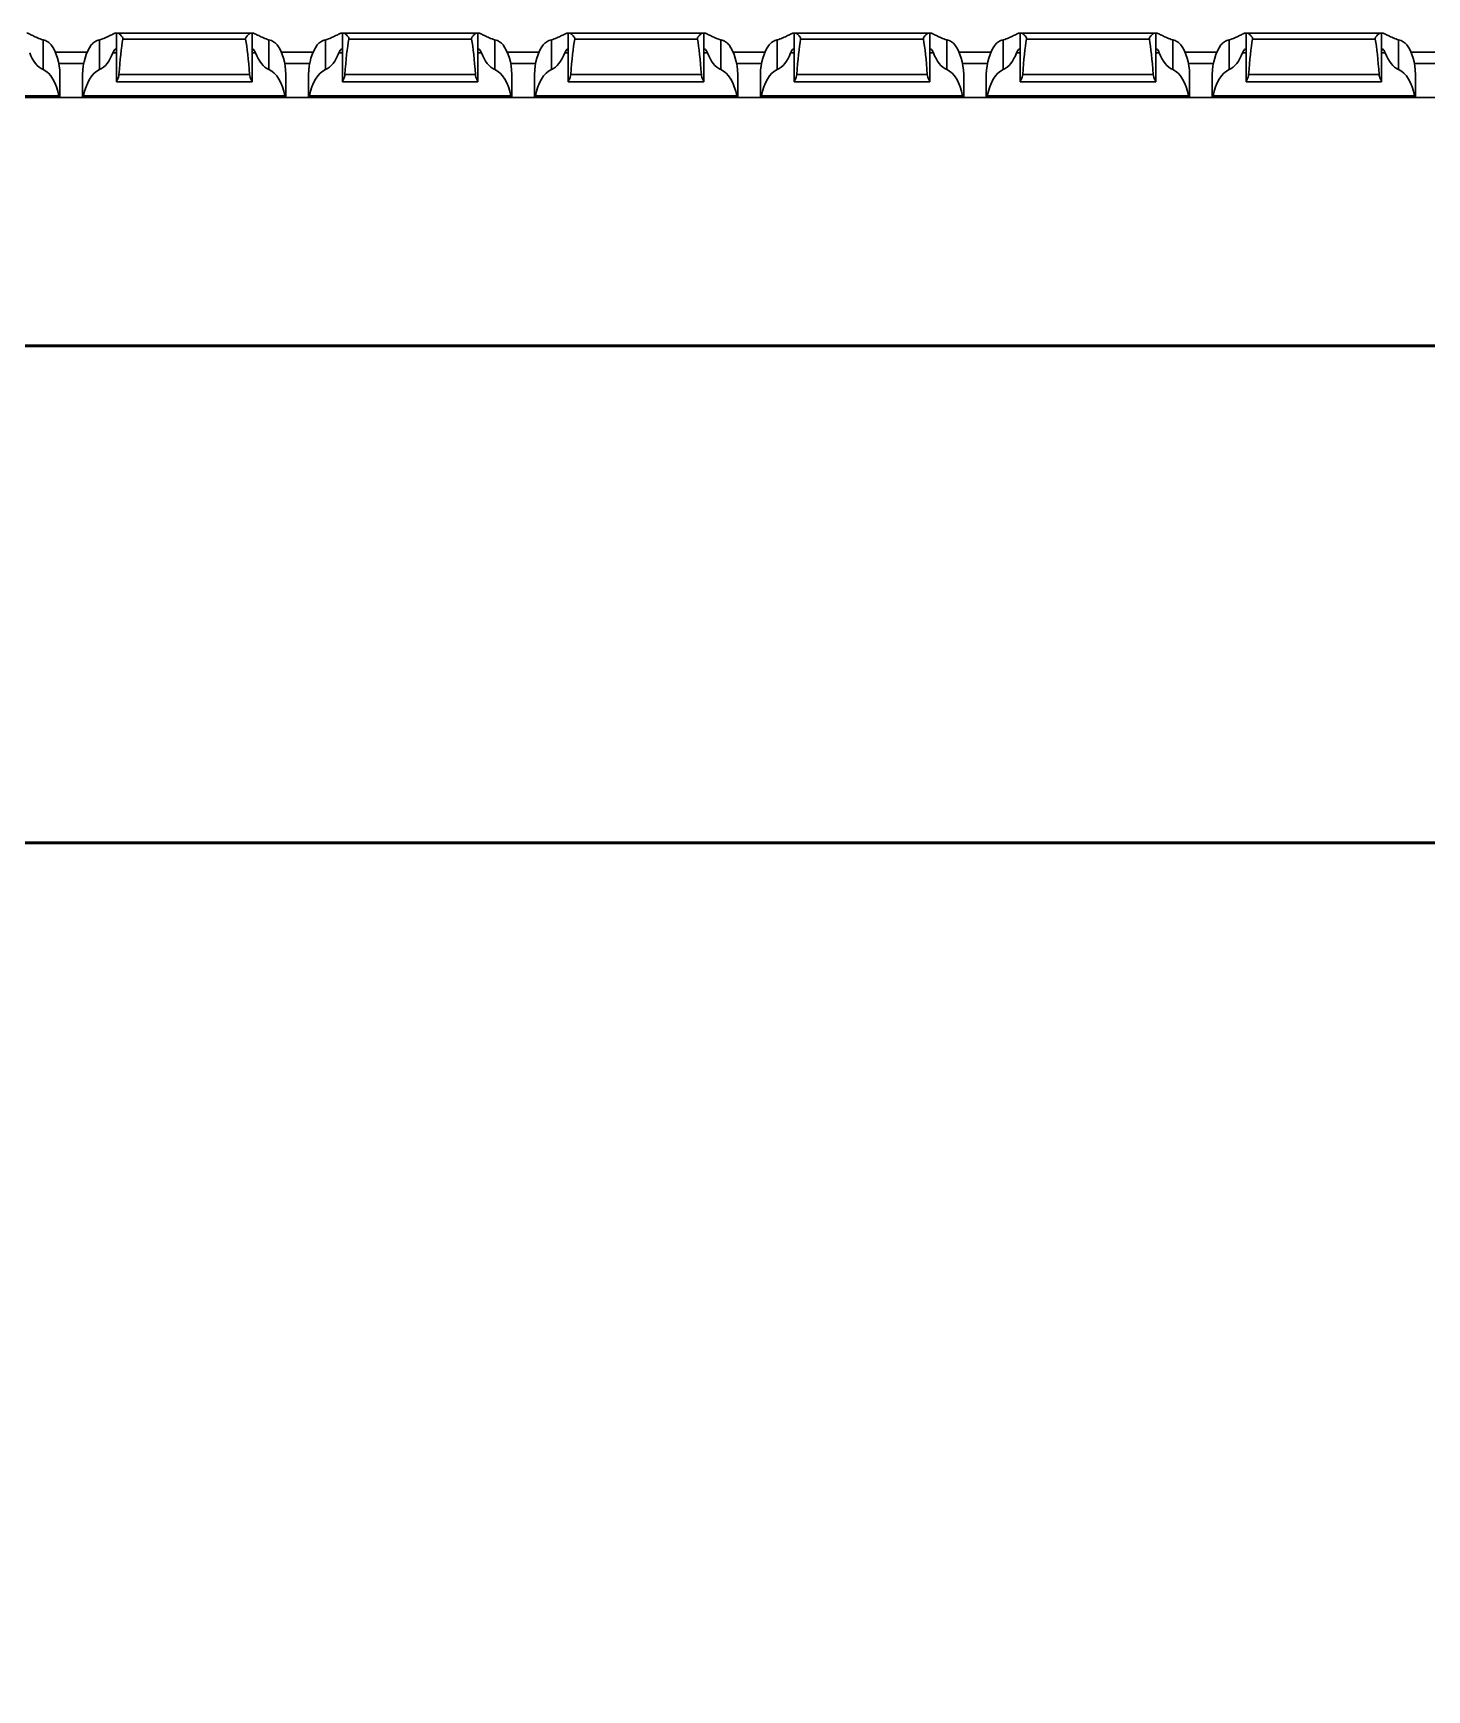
# Model space of a CAD drawing. Header units: millimetres. Extents: x -2573 to 2942, y -1220 to 2800.
# Drawn here: x 1662.2 to 1785.5, y 1449 to 1595.7 of the extents above; entities that cross this region are included whole.
import ezdxf

# ---------------------------------------------------------------- set-up
doc = ezdxf.new("R2010")
doc.units = ezdxf.units.MM

msp = doc.modelspace()

# ---------------------------------------------------------------- linework, layer by layer
at = {"linetype": 'Continuous', "lineweight": 30}
for p, q in [((1663.036, 1595.108), (1663.036, 1592.469)), ((1668.036, 1595.108), (1668.036, 1592.469)), ((1669.536, 1595.7), (1669.479, 1595.7)), ((1669.536, 1595.7), (1669.536, 1591.404)), ((1669.621, 1595.7), (1669.536, 1595.7)), ((1681.452, 1595.7), (1669.621, 1595.7)), ((1680.972, 1595.156), (1670.1, 1595.156)), ((1681.536, 1595.7), (1681.452, 1595.7)), ((1681.536, 1595.7), (1681.536, 1591.404)), ((1681.594, 1595.7), (1681.536, 1595.7)), ((1683.036, 1595.108), (1683.036, 1592.469)), ((1688.036, 1595.108), (1688.036, 1592.469)), ((1689.536, 1595.7), (1689.479, 1595.7)), ((1689.536, 1595.7), (1689.536, 1591.404)), ((1689.621, 1595.7), (1689.536, 1595.7)), ((1701.452, 1595.7), (1689.621, 1595.7)), ((1700.972, 1595.156), (1690.1, 1595.156)), ((1701.536, 1595.7), (1701.452, 1595.7)), ((1701.536, 1595.7), (1701.536, 1591.404)), ((1701.594, 1595.7), (1701.536, 1595.7)), ((1703.036, 1595.108), (1703.036, 1592.469)), ((1708.036, 1595.108), (1708.036, 1592.469)), ((1709.536, 1595.7), (1709.479, 1595.7)), ((1709.536, 1595.7), (1709.536, 1591.404)), ((1709.621, 1595.7), (1709.536, 1595.7)), ((1721.452, 1595.7), (1709.621, 1595.7)), ((1720.972, 1595.156), (1710.1, 1595.156)), ((1721.536, 1595.7), (1721.452, 1595.7)), ((1721.536, 1595.7), (1721.536, 1591.404)), ((1721.594, 1595.7), (1721.536, 1595.7)), ((1723.036, 1595.108), (1723.036, 1592.469)), ((1728.036, 1595.108), (1728.036, 1592.469)), ((1729.536, 1595.7), (1729.479, 1595.7)), ((1729.536, 1595.7), (1729.536, 1591.404)), ((1729.621, 1595.7), (1729.536, 1595.7)), ((1741.452, 1595.7), (1729.621, 1595.7)), ((1740.972, 1595.156), (1730.1, 1595.156)), ((1741.536, 1595.7), (1741.452, 1595.7)), ((1741.536, 1595.7), (1741.536, 1591.404)), ((1741.594, 1595.7), (1741.536, 1595.7)), ((1743.036, 1595.108), (1743.036, 1592.469)), ((1748.036, 1595.108), (1748.036, 1592.469)), ((1749.536, 1595.7), (1749.479, 1595.7)), ((1749.536, 1595.7), (1749.536, 1591.404)), ((1749.621, 1595.7), (1749.536, 1595.7)), ((1761.452, 1595.7), (1749.621, 1595.7)), ((1760.972, 1595.156), (1750.1, 1595.156)), ((1761.536, 1595.7), (1761.452, 1595.7)), ((1761.536, 1595.7), (1761.536, 1591.404)), ((1761.594, 1595.7), (1761.536, 1595.7)), ((1763.036, 1595.108), (1763.036, 1592.469)), ((1768.036, 1595.108), (1768.036, 1592.469)), ((1769.536, 1595.7), (1769.479, 1595.7)), ((1769.536, 1595.7), (1769.536, 1591.404)), ((1769.621, 1595.7), (1769.536, 1595.7)), ((1781.452, 1595.7), (1769.621, 1595.7)), ((1780.972, 1595.156), (1770.1, 1595.156)), ((1781.536, 1595.7), (1781.452, 1595.7)), ((1781.536, 1595.7), (1781.536, 1591.404)), ((1781.594, 1595.7), (1781.536, 1595.7)), ((1783.036, 1595.108), (1783.036, 1592.469)), ((1664.134, 1594), (1666.939, 1594)), ((1669.536, 1593.95), (1669.219, 1593.95)), ((1681.854, 1593.95), (1681.536, 1593.95)), ((1684.134, 1594), (1686.939, 1594)), ((1689.536, 1593.95), (1689.219, 1593.95)), ((1701.854, 1593.95), (1701.536, 1593.95)), ((1704.134, 1594), (1706.939, 1594)), ((1709.536, 1593.95), (1709.219, 1593.95)), ((1721.854, 1593.95), (1721.536, 1593.95)), ((1724.134, 1594), (1726.939, 1594)), ((1729.536, 1593.95), (1729.219, 1593.95)), ((1741.854, 1593.95), (1741.536, 1593.95)), ((1744.134, 1594), (1746.939, 1594)), ((1749.536, 1593.95), (1749.219, 1593.95)), ((1761.854, 1593.95), (1761.536, 1593.95)), ((1764.134, 1594), (1766.939, 1594)), ((1769.536, 1593.95), (1769.219, 1593.95)), ((1781.854, 1593.95), (1781.536, 1593.95)), ((1784.134, 1594), (1786.939, 1594)), ((1666.637, 1593), (1664.436, 1593)), ((1664.536, 1590), (1664.536, 1591.962)), ((1666.536, 1591.966), (1666.536, 1590)), ((1681.315, 1592.039), (1669.757, 1592.039)), ((1686.637, 1593), (1684.436, 1593)), ((1684.536, 1590), (1684.536, 1591.962)), ((1686.536, 1591.966), (1686.536, 1590)), ((1701.315, 1592.039), (1689.757, 1592.039)), ((1706.637, 1593), (1704.436, 1593)), ((1704.536, 1590), (1704.536, 1591.962)), ((1706.536, 1591.966), (1706.536, 1590)), ((1721.315, 1592.039), (1709.757, 1592.039)), ((1726.637, 1593), (1724.436, 1593)), ((1724.536, 1590), (1724.536, 1591.962)), ((1726.536, 1591.966), (1726.536, 1590)), ((1741.315, 1592.039), (1729.757, 1592.039)), ((1746.637, 1593), (1744.436, 1593)), ((1744.536, 1590), (1744.536, 1591.962)), ((1746.536, 1591.966), (1746.536, 1590)), ((1761.315, 1592.039), (1749.757, 1592.039)), ((1766.637, 1593), (1764.436, 1593)), ((1764.536, 1590), (1764.536, 1591.962)), ((1766.536, 1591.966), (1766.536, 1590)), ((1781.315, 1592.039), (1769.757, 1592.039)), ((1786.637, 1593), (1784.436, 1593)), ((1784.536, 1590), (1784.536, 1591.962)), ((1669.536, 1591.4), (1669.536, 1591.404)), ((1669.536, 1591.4), (1681.536, 1591.4)), ((1681.536, 1591.404), (1681.536, 1591.4)), ((1689.536, 1591.4), (1689.536, 1591.404)), ((1689.536, 1591.4), (1701.536, 1591.4)), ((1701.536, 1591.404), (1701.536, 1591.4)), ((1709.536, 1591.4), (1709.536, 1591.404)), ((1709.536, 1591.4), (1721.536, 1591.4)), ((1721.536, 1591.404), (1721.536, 1591.4)), ((1729.536, 1591.4), (1729.536, 1591.404)), ((1729.536, 1591.4), (1741.536, 1591.4)), ((1741.536, 1591.404), (1741.536, 1591.4)), ((1749.536, 1591.4), (1749.536, 1591.404)), ((1749.536, 1591.4), (1761.536, 1591.4)), ((1761.536, 1591.404), (1761.536, 1591.4)), ((1769.536, 1591.4), (1769.536, 1591.404)), ((1769.536, 1591.4), (1781.536, 1591.4)), ((1781.536, 1591.404), (1781.536, 1591.4)), ((1664.508, 1590), (1646.565, 1590)), ((1664.445, 1590.15), (1646.628, 1590.15)), ((1664.536, 1590), (1664.508, 1590)), ((1666.536, 1590), (1664.536, 1590)), ((1666.536, 1590), (1666.565, 1590)), ((1684.508, 1590), (1666.565, 1590)), ((1684.445, 1590.15), (1666.628, 1590.15)), ((1684.536, 1590), (1684.508, 1590)), ((1686.536, 1590), (1684.536, 1590)), ((1686.536, 1590), (1686.565, 1590)), ((1704.508, 1590), (1686.565, 1590)), ((1704.445, 1590.15), (1686.628, 1590.15)), ((1704.536, 1590), (1704.508, 1590)), ((1706.536, 1590), (1704.536, 1590)), ((1706.536, 1590), (1706.565, 1590)), ((1724.508, 1590), (1706.565, 1590)), ((1724.445, 1590.15), (1706.628, 1590.15)), ((1724.536, 1590), (1724.508, 1590)), ((1726.536, 1590), (1724.536, 1590)), ((1726.536, 1590), (1726.565, 1590)), ((1744.508, 1590), (1726.565, 1590)), ((1744.445, 1590.15), (1726.628, 1590.15)), ((1744.536, 1590), (1744.508, 1590)), ((1746.536, 1590), (1744.536, 1590)), ((1746.536, 1590), (1746.565, 1590)), ((1764.508, 1590), (1746.565, 1590)), ((1764.445, 1590.15), (1746.628, 1590.15)), ((1764.536, 1590), (1764.508, 1590)), ((1766.536, 1590), (1764.536, 1590)), ((1766.536, 1590), (1766.565, 1590)), ((1784.508, 1590), (1766.565, 1590)), ((1784.445, 1590.15), (1766.628, 1590.15)), ((1784.536, 1590), (1784.508, 1590)), ((1786.536, 1590), (1784.536, 1590))]:
    msp.add_line(p, q, dxfattribs=at)
at = {"lineweight": 50}
for points in [[(1342.536, 1524), (1342.536, 1568), (1825.536, 1568), (1825.536, 1524)], [(1804.036, 1348), (1364.036, 1348), (1364.036, 1568), (1804.036, 1568)]]:
    msp.add_lwpolyline(points, close=True, dxfattribs=at)
at = {"linetype": 'Continuous', "lineweight": 30}
for centre, major_axis, ratio, start_param, end_param in [((1662.536, 1591.915), (0, 3.464), 0.5773503, 4.751267, 5.6222583), ((1668.536, 1591.915), (0, 3.464), 0.5773503, 0.660927, 1.5319183), ((1670.536, 1584.869), (0, 11.43), 0.0874887, 0.4510268, 0.8927662), ((1680.536, 1584.869), (0, 11.43), 0.0874887, 5.3904191, 5.8321585), ((1682.536, 1591.915), (0, 3.464), 0.5773503, 4.751267, 5.6222583), ((1688.536, 1591.915), (0, 3.464), 0.5773503, 0.660927, 1.5319183), ((1690.536, 1584.869), (0, 11.43), 0.0874887, 0.4510268, 0.8927662), ((1700.536, 1584.869), (0, 11.43), 0.0874887, 5.3904191, 5.8321585), ((1702.536, 1591.915), (0, 3.464), 0.5773503, 4.751267, 5.6222583), ((1708.536, 1591.915), (0, 3.464), 0.5773503, 0.660927, 1.5319183), ((1710.536, 1584.869), (0, 11.43), 0.0874887, 0.4510268, 0.8927662), ((1720.536, 1584.869), (0, 11.43), 0.0874887, 5.3904191, 5.8321585), ((1722.536, 1591.915), (0, 3.464), 0.5773503, 4.751267, 5.6222583), ((1728.536, 1591.915), (0, 3.464), 0.5773503, 0.660927, 1.5319183), ((1730.536, 1584.869), (0, 11.43), 0.0874887, 0.4510268, 0.8927662), ((1740.536, 1584.869), (0, 11.43), 0.0874887, 5.3904191, 5.8321585), ((1742.536, 1591.915), (0, 3.464), 0.5773503, 4.751267, 5.6222583), ((1748.536, 1591.915), (0, 3.464), 0.5773503, 0.660927, 1.5319183), ((1750.536, 1584.869), (0, 11.43), 0.0874887, 0.4510268, 0.8927662), ((1760.536, 1584.869), (0, 11.43), 0.0874887, 5.3904191, 5.8321585), ((1762.536, 1591.915), (0, 3.464), 0.5773503, 4.751267, 5.6222583), ((1768.536, 1591.915), (0, 3.464), 0.5773503, 0.660927, 1.5319183), ((1770.536, 1584.869), (0, 11.43), 0.0874887, 0.4510268, 0.8927662), ((1780.536, 1584.869), (0, 11.43), 0.0874887, 5.3904191, 5.8321585), ((1782.536, 1591.915), (0, 3.464), 0.5773503, 4.751267, 5.6222583), ((1663.536, 1595.824), (0, 3.464), 0.5773503, 2.1422441, 2.8889124), ((1667.536, 1595.824), (0, 3.464), 0.5773503, 3.3942729, 4.1409412), ((1683.536, 1595.824), (0, 3.464), 0.5773503, 2.1422441, 2.8889124), ((1687.536, 1595.824), (0, 3.464), 0.5773503, 3.3942729, 4.1409412), ((1703.536, 1595.824), (0, 3.464), 0.5773503, 2.1422441, 2.8889124), ((1707.536, 1595.824), (0, 3.464), 0.5773503, 3.3942729, 4.1409412), ((1723.536, 1595.824), (0, 3.464), 0.5773503, 2.1422441, 2.8889124), ((1727.536, 1595.824), (0, 3.464), 0.5773503, 3.3942729, 4.1409412), ((1743.536, 1595.824), (0, 3.464), 0.5773503, 2.1422441, 2.8889124), ((1747.536, 1595.824), (0, 3.464), 0.5773503, 3.3942729, 4.1409412), ((1763.536, 1595.824), (0, 3.464), 0.5773503, 2.1422441, 2.8889124), ((1767.536, 1595.824), (0, 3.464), 0.5773503, 3.3942729, 4.1409412), ((1783.536, 1595.824), (0, 3.464), 0.5773503, 2.1422441, 2.8889124), ((1662.536, 1589.115), (0, 3.464), 0.5773503, 5.0156938, 6.0305051), ((1668.536, 1589.115), (0, 3.464), 0.5773503, 0.2526803, 1.2674915), ((1682.536, 1589.115), (0, 3.464), 0.5773503, 5.0156938, 6.0305051), ((1688.536, 1589.115), (0, 3.464), 0.5773503, 0.2526803, 1.2674915), ((1702.536, 1589.115), (0, 3.464), 0.5773503, 5.0156938, 6.0305051), ((1708.536, 1589.115), (0, 3.464), 0.5773503, 0.2526803, 1.2674915), ((1722.536, 1589.115), (0, 3.464), 0.5773503, 5.0156938, 6.0305051), ((1728.536, 1589.115), (0, 3.464), 0.5773503, 0.2526803, 1.2674915), ((1742.536, 1589.115), (0, 3.464), 0.5773503, 5.0156938, 6.0305051), ((1748.536, 1589.115), (0, 3.464), 0.5773503, 0.2526803, 1.2674915), ((1762.536, 1589.115), (0, 3.464), 0.5773503, 5.0156938, 6.0305051), ((1768.536, 1589.115), (0, 3.464), 0.5773503, 0.2526803, 1.2674915), ((1782.536, 1589.115), (0, 3.464), 0.5773503, 5.0156938, 6.0305051)]:
    msp.add_ellipse(centre, major_axis=major_axis, ratio=ratio, start_param=start_param, end_param=end_param, dxfattribs=at)
for points, knots in [([(1663.036, 1595.108), (1662.86, 1595.153), (1662.694, 1595.215), (1662.391, 1595.345), (1662.25, 1595.415), (1662.001, 1595.539), (1661.89, 1595.595), (1661.754, 1595.656), (1661.714, 1595.672), (1661.645, 1595.694), (1661.616, 1595.7), (1661.594, 1595.7)], [0, 0, 0, 0, 0.25, 0.25, 0.5, 0.5, 0.75, 0.75, 0.875, 0.875, 1, 1, 1, 1]), ([(1663.764, 1594.65), (1663.679, 1594.765), (1663.572, 1594.862), (1663.326, 1595.015), (1663.185, 1595.071), (1663.036, 1595.108)], [0, 0, 0, 0, 0.5, 0.5, 1, 1, 1, 1]), ([(1668.036, 1595.108), (1667.888, 1595.071), (1667.747, 1595.015), (1667.501, 1594.863), (1667.394, 1594.765), (1667.309, 1594.65)], [0, 0, 0, 0, 0.5, 0.5, 1, 1, 1, 1]), ([(1669.479, 1595.7), (1669.457, 1595.7), (1669.428, 1595.694), (1669.359, 1595.672), (1669.319, 1595.656), (1669.182, 1595.595), (1669.072, 1595.539), (1668.821, 1595.414), (1668.682, 1595.345), (1668.378, 1595.214), (1668.212, 1595.152), (1668.036, 1595.108)], [0, 0, 0, 0, 0.125, 0.125, 0.25, 0.25, 0.5, 0.5, 0.75, 0.75, 1, 1, 1, 1]), ([(1670.1, 1595.156), (1670.108, 1595.196), (1670.104, 1595.238), (1670.08, 1595.316), (1670.06, 1595.351), (1669.994, 1595.447), (1669.942, 1595.5), (1669.839, 1595.591), (1669.788, 1595.629), (1669.695, 1595.683), (1669.653, 1595.7), (1669.621, 1595.7)], [0, 0, 0, 0, 0.125, 0.125, 0.25, 0.25, 0.5, 0.5, 0.75, 0.75, 1, 1, 1, 1]), ([(1681.452, 1595.7), (1681.419, 1595.7), (1681.377, 1595.683), (1681.285, 1595.629), (1681.233, 1595.591), (1681.131, 1595.5), (1681.078, 1595.447), (1681.012, 1595.351), (1680.993, 1595.316), (1680.968, 1595.239), (1680.965, 1595.196), (1680.972, 1595.156)], [0, 0, 0, 0, 0.25, 0.25, 0.5, 0.5, 0.75, 0.75, 0.875, 0.875, 1, 1, 1, 1]), ([(1683.036, 1595.108), (1682.86, 1595.153), (1682.694, 1595.215), (1682.391, 1595.345), (1682.25, 1595.415), (1682.001, 1595.539), (1681.89, 1595.595), (1681.754, 1595.656), (1681.714, 1595.672), (1681.645, 1595.694), (1681.616, 1595.7), (1681.594, 1595.7)], [0, 0, 0, 0, 0.25, 0.25, 0.5, 0.5, 0.75, 0.75, 0.875, 0.875, 1, 1, 1, 1]), ([(1683.764, 1594.65), (1683.679, 1594.765), (1683.572, 1594.862), (1683.326, 1595.015), (1683.185, 1595.071), (1683.036, 1595.108)], [0, 0, 0, 0, 0.5, 0.5, 1, 1, 1, 1]), ([(1688.036, 1595.108), (1687.888, 1595.071), (1687.747, 1595.015), (1687.501, 1594.863), (1687.394, 1594.765), (1687.309, 1594.65)], [0, 0, 0, 0, 0.5, 0.5, 1, 1, 1, 1]), ([(1689.479, 1595.7), (1689.457, 1595.7), (1689.428, 1595.694), (1689.359, 1595.672), (1689.319, 1595.656), (1689.182, 1595.595), (1689.072, 1595.539), (1688.821, 1595.414), (1688.682, 1595.345), (1688.378, 1595.214), (1688.212, 1595.152), (1688.036, 1595.108)], [0, 0, 0, 0, 0.125, 0.125, 0.25, 0.25, 0.5, 0.5, 0.75, 0.75, 1, 1, 1, 1]), ([(1690.1, 1595.156), (1690.108, 1595.196), (1690.104, 1595.238), (1690.08, 1595.316), (1690.06, 1595.351), (1689.994, 1595.447), (1689.942, 1595.5), (1689.839, 1595.591), (1689.788, 1595.629), (1689.695, 1595.683), (1689.653, 1595.7), (1689.621, 1595.7)], [0, 0, 0, 0, 0.125, 0.125, 0.25, 0.25, 0.5, 0.5, 0.75, 0.75, 1, 1, 1, 1]), ([(1701.452, 1595.7), (1701.419, 1595.7), (1701.377, 1595.683), (1701.285, 1595.629), (1701.233, 1595.591), (1701.131, 1595.5), (1701.078, 1595.447), (1701.012, 1595.351), (1700.993, 1595.316), (1700.968, 1595.239), (1700.965, 1595.196), (1700.972, 1595.156)], [0, 0, 0, 0, 0.25, 0.25, 0.5, 0.5, 0.75, 0.75, 0.875, 0.875, 1, 1, 1, 1]), ([(1703.036, 1595.108), (1702.86, 1595.153), (1702.694, 1595.215), (1702.391, 1595.345), (1702.25, 1595.415), (1702.001, 1595.539), (1701.89, 1595.595), (1701.754, 1595.656), (1701.714, 1595.672), (1701.645, 1595.694), (1701.616, 1595.7), (1701.594, 1595.7)], [0, 0, 0, 0, 0.25, 0.25, 0.5, 0.5, 0.75, 0.75, 0.875, 0.875, 1, 1, 1, 1]), ([(1703.764, 1594.65), (1703.679, 1594.765), (1703.572, 1594.862), (1703.326, 1595.015), (1703.185, 1595.071), (1703.036, 1595.108)], [0, 0, 0, 0, 0.5, 0.5, 1, 1, 1, 1]), ([(1708.036, 1595.108), (1707.888, 1595.071), (1707.747, 1595.015), (1707.501, 1594.863), (1707.394, 1594.765), (1707.309, 1594.65)], [0, 0, 0, 0, 0.5, 0.5, 1, 1, 1, 1]), ([(1709.479, 1595.7), (1709.457, 1595.7), (1709.428, 1595.694), (1709.359, 1595.672), (1709.319, 1595.656), (1709.182, 1595.595), (1709.072, 1595.539), (1708.821, 1595.414), (1708.682, 1595.345), (1708.378, 1595.214), (1708.212, 1595.152), (1708.036, 1595.108)], [0, 0, 0, 0, 0.125, 0.125, 0.25, 0.25, 0.5, 0.5, 0.75, 0.75, 1, 1, 1, 1]), ([(1710.1, 1595.156), (1710.108, 1595.196), (1710.104, 1595.238), (1710.08, 1595.316), (1710.06, 1595.351), (1709.994, 1595.447), (1709.942, 1595.5), (1709.839, 1595.591), (1709.788, 1595.629), (1709.695, 1595.683), (1709.653, 1595.7), (1709.621, 1595.7)], [0, 0, 0, 0, 0.125, 0.125, 0.25, 0.25, 0.5, 0.5, 0.75, 0.75, 1, 1, 1, 1]), ([(1721.452, 1595.7), (1721.419, 1595.7), (1721.377, 1595.683), (1721.285, 1595.629), (1721.233, 1595.591), (1721.131, 1595.5), (1721.078, 1595.447), (1721.012, 1595.351), (1720.993, 1595.316), (1720.968, 1595.239), (1720.965, 1595.196), (1720.972, 1595.156)], [0, 0, 0, 0, 0.25, 0.25, 0.5, 0.5, 0.75, 0.75, 0.875, 0.875, 1, 1, 1, 1]), ([(1723.036, 1595.108), (1722.86, 1595.153), (1722.694, 1595.215), (1722.391, 1595.345), (1722.25, 1595.415), (1722.001, 1595.539), (1721.89, 1595.595), (1721.754, 1595.656), (1721.714, 1595.672), (1721.645, 1595.694), (1721.616, 1595.7), (1721.594, 1595.7)], [0, 0, 0, 0, 0.25, 0.25, 0.5, 0.5, 0.75, 0.75, 0.875, 0.875, 1, 1, 1, 1]), ([(1723.764, 1594.65), (1723.679, 1594.765), (1723.572, 1594.862), (1723.326, 1595.015), (1723.185, 1595.071), (1723.036, 1595.108)], [0, 0, 0, 0, 0.5, 0.5, 1, 1, 1, 1]), ([(1728.036, 1595.108), (1727.888, 1595.071), (1727.747, 1595.015), (1727.501, 1594.863), (1727.394, 1594.765), (1727.309, 1594.65)], [0, 0, 0, 0, 0.5, 0.5, 1, 1, 1, 1]), ([(1729.479, 1595.7), (1729.457, 1595.7), (1729.428, 1595.694), (1729.359, 1595.672), (1729.319, 1595.656), (1729.182, 1595.595), (1729.072, 1595.539), (1728.821, 1595.414), (1728.682, 1595.345), (1728.378, 1595.214), (1728.212, 1595.152), (1728.036, 1595.108)], [0, 0, 0, 0, 0.125, 0.125, 0.25, 0.25, 0.5, 0.5, 0.75, 0.75, 1, 1, 1, 1]), ([(1730.1, 1595.156), (1730.108, 1595.196), (1730.104, 1595.238), (1730.08, 1595.316), (1730.06, 1595.351), (1729.994, 1595.447), (1729.942, 1595.5), (1729.839, 1595.591), (1729.788, 1595.629), (1729.695, 1595.683), (1729.653, 1595.7), (1729.621, 1595.7)], [0, 0, 0, 0, 0.125, 0.125, 0.25, 0.25, 0.5, 0.5, 0.75, 0.75, 1, 1, 1, 1]), ([(1741.452, 1595.7), (1741.419, 1595.7), (1741.377, 1595.683), (1741.285, 1595.629), (1741.233, 1595.591), (1741.131, 1595.5), (1741.078, 1595.447), (1741.012, 1595.351), (1740.993, 1595.316), (1740.968, 1595.239), (1740.965, 1595.196), (1740.972, 1595.156)], [0, 0, 0, 0, 0.25, 0.25, 0.5, 0.5, 0.75, 0.75, 0.875, 0.875, 1, 1, 1, 1]), ([(1743.036, 1595.108), (1742.86, 1595.153), (1742.694, 1595.215), (1742.391, 1595.345), (1742.25, 1595.415), (1742.001, 1595.539), (1741.89, 1595.595), (1741.754, 1595.656), (1741.714, 1595.672), (1741.645, 1595.694), (1741.616, 1595.7), (1741.594, 1595.7)], [0, 0, 0, 0, 0.25, 0.25, 0.5, 0.5, 0.75, 0.75, 0.875, 0.875, 1, 1, 1, 1]), ([(1743.764, 1594.65), (1743.679, 1594.765), (1743.572, 1594.862), (1743.326, 1595.015), (1743.185, 1595.071), (1743.036, 1595.108)], [0, 0, 0, 0, 0.5, 0.5, 1, 1, 1, 1]), ([(1748.036, 1595.108), (1747.888, 1595.071), (1747.747, 1595.015), (1747.501, 1594.863), (1747.394, 1594.765), (1747.309, 1594.65)], [0, 0, 0, 0, 0.5, 0.5, 1, 1, 1, 1]), ([(1749.479, 1595.7), (1749.457, 1595.7), (1749.428, 1595.694), (1749.359, 1595.672), (1749.319, 1595.656), (1749.182, 1595.595), (1749.072, 1595.539), (1748.821, 1595.414), (1748.682, 1595.345), (1748.378, 1595.214), (1748.212, 1595.152), (1748.036, 1595.108)], [0, 0, 0, 0, 0.125, 0.125, 0.25, 0.25, 0.5, 0.5, 0.75, 0.75, 1, 1, 1, 1]), ([(1750.1, 1595.156), (1750.108, 1595.196), (1750.104, 1595.238), (1750.08, 1595.316), (1750.06, 1595.351), (1749.994, 1595.447), (1749.942, 1595.5), (1749.839, 1595.591), (1749.788, 1595.629), (1749.695, 1595.683), (1749.653, 1595.7), (1749.621, 1595.7)], [0, 0, 0, 0, 0.125, 0.125, 0.25, 0.25, 0.5, 0.5, 0.75, 0.75, 1, 1, 1, 1]), ([(1761.452, 1595.7), (1761.419, 1595.7), (1761.377, 1595.683), (1761.285, 1595.629), (1761.233, 1595.591), (1761.131, 1595.5), (1761.078, 1595.447), (1761.012, 1595.351), (1760.993, 1595.316), (1760.968, 1595.239), (1760.965, 1595.196), (1760.972, 1595.156)], [0, 0, 0, 0, 0.25, 0.25, 0.5, 0.5, 0.75, 0.75, 0.875, 0.875, 1, 1, 1, 1]), ([(1763.036, 1595.108), (1762.86, 1595.153), (1762.694, 1595.215), (1762.391, 1595.345), (1762.25, 1595.415), (1762.001, 1595.539), (1761.89, 1595.595), (1761.754, 1595.656), (1761.714, 1595.672), (1761.645, 1595.694), (1761.616, 1595.7), (1761.594, 1595.7)], [0, 0, 0, 0, 0.25, 0.25, 0.5, 0.5, 0.75, 0.75, 0.875, 0.875, 1, 1, 1, 1]), ([(1763.764, 1594.65), (1763.679, 1594.765), (1763.572, 1594.862), (1763.326, 1595.015), (1763.185, 1595.071), (1763.036, 1595.108)], [0, 0, 0, 0, 0.5, 0.5, 1, 1, 1, 1]), ([(1768.036, 1595.108), (1767.888, 1595.071), (1767.747, 1595.015), (1767.501, 1594.863), (1767.394, 1594.765), (1767.309, 1594.65)], [0, 0, 0, 0, 0.5, 0.5, 1, 1, 1, 1]), ([(1769.479, 1595.7), (1769.457, 1595.7), (1769.428, 1595.694), (1769.359, 1595.672), (1769.319, 1595.656), (1769.182, 1595.595), (1769.072, 1595.539), (1768.821, 1595.414), (1768.682, 1595.345), (1768.378, 1595.214), (1768.212, 1595.152), (1768.036, 1595.108)], [0, 0, 0, 0, 0.125, 0.125, 0.25, 0.25, 0.5, 0.5, 0.75, 0.75, 1, 1, 1, 1]), ([(1770.1, 1595.156), (1770.108, 1595.196), (1770.104, 1595.238), (1770.08, 1595.316), (1770.06, 1595.351), (1769.994, 1595.447), (1769.942, 1595.5), (1769.839, 1595.591), (1769.788, 1595.629), (1769.695, 1595.683), (1769.653, 1595.7), (1769.621, 1595.7)], [0, 0, 0, 0, 0.125, 0.125, 0.25, 0.25, 0.5, 0.5, 0.75, 0.75, 1, 1, 1, 1]), ([(1781.452, 1595.7), (1781.419, 1595.7), (1781.377, 1595.683), (1781.285, 1595.629), (1781.233, 1595.591), (1781.131, 1595.5), (1781.078, 1595.447), (1781.012, 1595.351), (1780.993, 1595.316), (1780.968, 1595.239), (1780.965, 1595.196), (1780.972, 1595.156)], [0, 0, 0, 0, 0.25, 0.25, 0.5, 0.5, 0.75, 0.75, 0.875, 0.875, 1, 1, 1, 1]), ([(1783.036, 1595.108), (1782.86, 1595.153), (1782.694, 1595.215), (1782.391, 1595.345), (1782.25, 1595.415), (1782.001, 1595.539), (1781.89, 1595.595), (1781.754, 1595.656), (1781.714, 1595.672), (1781.645, 1595.694), (1781.616, 1595.7), (1781.594, 1595.7)], [0, 0, 0, 0, 0.25, 0.25, 0.5, 0.5, 0.75, 0.75, 0.875, 0.875, 1, 1, 1, 1]), ([(1783.764, 1594.65), (1783.679, 1594.765), (1783.572, 1594.862), (1783.326, 1595.015), (1783.185, 1595.071), (1783.036, 1595.108)], [0, 0, 0, 0, 0.5, 0.5, 1, 1, 1, 1]), ([(1669.219, 1593.95), (1669.285, 1594.129), (1669.382, 1594.254), (1669.477, 1594.307), (1669.502, 1594.302), (1669.531, 1594.243), (1669.536, 1594.188), (1669.536, 1594.114)], [0, 0, 0, 0, 0.5, 0.5, 0.75, 0.75, 1, 1, 1, 1]), ([(1681.536, 1594.114), (1681.536, 1594.188), (1681.541, 1594.242), (1681.571, 1594.302), (1681.595, 1594.308), (1681.692, 1594.253), (1681.788, 1594.128), (1681.854, 1593.95)], [0, 0, 0, 0, 0.25, 0.25, 0.5, 0.5, 1, 1, 1, 1]), ([(1689.219, 1593.95), (1689.285, 1594.129), (1689.382, 1594.254), (1689.477, 1594.307), (1689.502, 1594.302), (1689.531, 1594.243), (1689.536, 1594.188), (1689.536, 1594.114)], [0, 0, 0, 0, 0.5, 0.5, 0.75, 0.75, 1, 1, 1, 1]), ([(1701.536, 1594.114), (1701.536, 1594.188), (1701.541, 1594.242), (1701.571, 1594.302), (1701.595, 1594.308), (1701.692, 1594.253), (1701.788, 1594.128), (1701.854, 1593.95)], [0, 0, 0, 0, 0.25, 0.25, 0.5, 0.5, 1, 1, 1, 1]), ([(1709.219, 1593.95), (1709.285, 1594.129), (1709.382, 1594.254), (1709.477, 1594.307), (1709.502, 1594.302), (1709.531, 1594.243), (1709.536, 1594.188), (1709.536, 1594.114)], [0, 0, 0, 0, 0.5, 0.5, 0.75, 0.75, 1, 1, 1, 1]), ([(1721.536, 1594.114), (1721.536, 1594.188), (1721.541, 1594.242), (1721.571, 1594.302), (1721.595, 1594.308), (1721.692, 1594.253), (1721.788, 1594.128), (1721.854, 1593.95)], [0, 0, 0, 0, 0.25, 0.25, 0.5, 0.5, 1, 1, 1, 1]), ([(1729.219, 1593.95), (1729.285, 1594.129), (1729.382, 1594.254), (1729.477, 1594.307), (1729.502, 1594.302), (1729.531, 1594.243), (1729.536, 1594.188), (1729.536, 1594.114)], [0, 0, 0, 0, 0.5, 0.5, 0.75, 0.75, 1, 1, 1, 1]), ([(1741.536, 1594.114), (1741.536, 1594.188), (1741.541, 1594.242), (1741.571, 1594.302), (1741.595, 1594.308), (1741.692, 1594.253), (1741.788, 1594.128), (1741.854, 1593.95)], [0, 0, 0, 0, 0.25, 0.25, 0.5, 0.5, 1, 1, 1, 1]), ([(1749.219, 1593.95), (1749.285, 1594.129), (1749.382, 1594.254), (1749.477, 1594.307), (1749.502, 1594.302), (1749.531, 1594.243), (1749.536, 1594.188), (1749.536, 1594.114)], [0, 0, 0, 0, 0.5, 0.5, 0.75, 0.75, 1, 1, 1, 1]), ([(1761.536, 1594.114), (1761.536, 1594.188), (1761.541, 1594.242), (1761.571, 1594.302), (1761.595, 1594.308), (1761.692, 1594.253), (1761.788, 1594.128), (1761.854, 1593.95)], [0, 0, 0, 0, 0.25, 0.25, 0.5, 0.5, 1, 1, 1, 1]), ([(1769.219, 1593.95), (1769.285, 1594.129), (1769.382, 1594.254), (1769.477, 1594.307), (1769.502, 1594.302), (1769.531, 1594.243), (1769.536, 1594.188), (1769.536, 1594.114)], [0, 0, 0, 0, 0.5, 0.5, 0.75, 0.75, 1, 1, 1, 1]), ([(1781.536, 1594.114), (1781.537, 1594.151), (1781.539, 1594.235), (1781.564, 1594.302), (1781.619, 1594.304), (1781.698, 1594.234), (1781.785, 1594.112), (1781.834, 1593.998), (1781.854, 1593.95)], [0, 0, 0, 0, 0.1358561, 0.3122271, 0.4850878, 0.6642667, 0.8597621, 1, 1, 1, 1]), ([(1664.536, 1591.962), (1664.536, 1591.963), (1664.537, 1591.98), (1664.536, 1592.014), (1664.535, 1592.046), (1664.535, 1592.05)], [0, 0, 0, 0, 0.0381788, 0.88892, 1, 1, 1, 1]), ([(1666.538, 1592.05), (1666.538, 1592.037), (1666.537, 1592.005), (1666.537, 1591.981), (1666.537, 1591.966)], [0, 0, 0, 0, 0.3815601, 1, 1, 1, 1]), ([(1669.536, 1591.404), (1669.536, 1591.412), (1669.547, 1591.435), (1669.582, 1591.506), (1669.607, 1591.554), (1669.686, 1591.723), (1669.746, 1591.872), (1669.757, 1592.039)], [0, 0, 0, 0, 0.25, 0.25, 0.5, 0.5, 1, 1, 1, 1]), ([(1681.315, 1592.039), (1681.327, 1591.873), (1681.387, 1591.722), (1681.465, 1591.554), (1681.49, 1591.506), (1681.526, 1591.435), (1681.536, 1591.412), (1681.536, 1591.404)], [0, 0, 0, 0, 0.5, 0.5, 0.75, 0.75, 1, 1, 1, 1]), ([(1684.536, 1591.962), (1684.536, 1591.963), (1684.537, 1591.98), (1684.536, 1592.014), (1684.535, 1592.046), (1684.535, 1592.05)], [0, 0, 0, 0, 0.0381788, 0.88892, 1, 1, 1, 1]), ([(1686.538, 1592.05), (1686.538, 1592.037), (1686.537, 1592.005), (1686.537, 1591.981), (1686.537, 1591.966)], [0, 0, 0, 0, 0.38156191, 1, 1, 1, 1]), ([(1689.536, 1591.404), (1689.536, 1591.412), (1689.547, 1591.435), (1689.582, 1591.506), (1689.607, 1591.554), (1689.686, 1591.723), (1689.746, 1591.872), (1689.757, 1592.039)], [0, 0, 0, 0, 0.25, 0.25, 0.5, 0.5, 1, 1, 1, 1]), ([(1701.315, 1592.039), (1701.327, 1591.873), (1701.387, 1591.722), (1701.465, 1591.554), (1701.49, 1591.506), (1701.526, 1591.435), (1701.536, 1591.412), (1701.536, 1591.404)], [0, 0, 0, 0, 0.5, 0.5, 0.75, 0.75, 1, 1, 1, 1]), ([(1704.536, 1591.962), (1704.536, 1591.963), (1704.537, 1591.98), (1704.536, 1592.014), (1704.535, 1592.046), (1704.535, 1592.05)], [0, 0, 0, 0, 0.0381788, 0.88892, 1, 1, 1, 1]), ([(1706.538, 1592.05), (1706.538, 1592.037), (1706.537, 1592.005), (1706.537, 1591.981), (1706.537, 1591.966)], [0, 0, 0, 0, 0.3815601, 1, 1, 1, 1]), ([(1709.536, 1591.404), (1709.536, 1591.412), (1709.547, 1591.435), (1709.582, 1591.506), (1709.607, 1591.554), (1709.686, 1591.723), (1709.746, 1591.872), (1709.757, 1592.039)], [0, 0, 0, 0, 0.25, 0.25, 0.5, 0.5, 1, 1, 1, 1]), ([(1721.315, 1592.039), (1721.327, 1591.873), (1721.387, 1591.722), (1721.465, 1591.554), (1721.49, 1591.506), (1721.526, 1591.435), (1721.536, 1591.412), (1721.536, 1591.404)], [0, 0, 0, 0, 0.5, 0.5, 0.75, 0.75, 1, 1, 1, 1]), ([(1724.536, 1591.962), (1724.536, 1591.963), (1724.537, 1591.98), (1724.536, 1592.014), (1724.535, 1592.046), (1724.535, 1592.05)], [0, 0, 0, 0, 0.038181, 0.8889225, 1, 1, 1, 1]), ([(1726.538, 1592.05), (1726.538, 1592.037), (1726.537, 1592.005), (1726.537, 1591.981), (1726.537, 1591.966)], [0, 0, 0, 0, 0.3815601, 1, 1, 1, 1]), ([(1729.536, 1591.404), (1729.536, 1591.412), (1729.547, 1591.435), (1729.582, 1591.506), (1729.607, 1591.554), (1729.686, 1591.723), (1729.746, 1591.872), (1729.757, 1592.039)], [0, 0, 0, 0, 0.25, 0.25, 0.5, 0.5, 1, 1, 1, 1]), ([(1741.315, 1592.039), (1741.327, 1591.873), (1741.387, 1591.722), (1741.465, 1591.554), (1741.49, 1591.506), (1741.526, 1591.435), (1741.536, 1591.412), (1741.536, 1591.404)], [0, 0, 0, 0, 0.5, 0.5, 0.75, 0.75, 1, 1, 1, 1]), ([(1744.536, 1591.962), (1744.536, 1591.963), (1744.537, 1591.98), (1744.536, 1592.014), (1744.535, 1592.046), (1744.535, 1592.05)], [0, 0, 0, 0, 0.0381788, 0.88892, 1, 1, 1, 1]), ([(1746.538, 1592.05), (1746.538, 1592.037), (1746.537, 1592.005), (1746.537, 1591.981), (1746.537, 1591.966)], [0, 0, 0, 0, 0.3815601, 1, 1, 1, 1]), ([(1749.536, 1591.404), (1749.536, 1591.412), (1749.547, 1591.435), (1749.582, 1591.506), (1749.607, 1591.554), (1749.686, 1591.723), (1749.746, 1591.872), (1749.757, 1592.039)], [0, 0, 0, 0, 0.25, 0.25, 0.5, 0.5, 1, 1, 1, 1]), ([(1761.315, 1592.039), (1761.327, 1591.873), (1761.387, 1591.722), (1761.465, 1591.554), (1761.49, 1591.506), (1761.526, 1591.435), (1761.536, 1591.412), (1761.536, 1591.404)], [0, 0, 0, 0, 0.5, 0.5, 0.75, 0.75, 1, 1, 1, 1]), ([(1764.536, 1591.962), (1764.536, 1591.963), (1764.537, 1591.98), (1764.536, 1592.014), (1764.535, 1592.046), (1764.535, 1592.05)], [0, 0, 0, 0, 0.0381788, 0.88892, 1, 1, 1, 1]), ([(1766.538, 1592.05), (1766.538, 1592.037), (1766.537, 1592.005), (1766.537, 1591.981), (1766.537, 1591.966)], [0, 0, 0, 0, 0.38156191, 1, 1, 1, 1]), ([(1769.536, 1591.404), (1769.536, 1591.412), (1769.547, 1591.435), (1769.582, 1591.506), (1769.607, 1591.554), (1769.686, 1591.723), (1769.746, 1591.872), (1769.757, 1592.039)], [0, 0, 0, 0, 0.25, 0.25, 0.5, 0.5, 1, 1, 1, 1]), ([(1781.315, 1592.039), (1781.315, 1592.035), (1781.32, 1591.97), (1781.349, 1591.826), (1781.423, 1591.638), (1781.498, 1591.492), (1781.533, 1591.422), (1781.536, 1591.408), (1781.536, 1591.404)], [0, 0, 0, 0, 0.0120174, 0.1986524, 0.4473026, 0.6987112, 0.9096131, 1, 1, 1, 1]), ([(1784.536, 1591.962), (1784.536, 1591.963), (1784.537, 1591.98), (1784.536, 1592.014), (1784.535, 1592.046), (1784.535, 1592.05)], [0, 0, 0, 0, 0.0381809, 0.888918, 1, 1, 1, 1]), ([(1664.445, 1590.15), (1664.453, 1590.105), (1664.465, 1590.066), (1664.487, 1590.014), (1664.499, 1590), (1664.508, 1590)], [0, 0, 0, 0, 0.5, 0.5, 1, 1, 1, 1]), ([(1666.565, 1590), (1666.574, 1590), (1666.585, 1590.014), (1666.608, 1590.066), (1666.619, 1590.104), (1666.628, 1590.15)], [0, 0, 0, 0, 0.5, 0.5, 1, 1, 1, 1]), ([(1684.445, 1590.15), (1684.453, 1590.105), (1684.465, 1590.066), (1684.487, 1590.014), (1684.499, 1590), (1684.508, 1590)], [0, 0, 0, 0, 0.5, 0.5, 1, 1, 1, 1]), ([(1686.565, 1590), (1686.574, 1590), (1686.585, 1590.014), (1686.608, 1590.066), (1686.619, 1590.104), (1686.628, 1590.15)], [0, 0, 0, 0, 0.5, 0.5, 1, 1, 1, 1]), ([(1704.445, 1590.15), (1704.453, 1590.105), (1704.465, 1590.066), (1704.487, 1590.014), (1704.499, 1590), (1704.508, 1590)], [0, 0, 0, 0, 0.5, 0.5, 1, 1, 1, 1]), ([(1706.565, 1590), (1706.574, 1590), (1706.585, 1590.014), (1706.608, 1590.066), (1706.619, 1590.104), (1706.628, 1590.15)], [0, 0, 0, 0, 0.5, 0.5, 1, 1, 1, 1]), ([(1724.445, 1590.15), (1724.453, 1590.105), (1724.465, 1590.066), (1724.487, 1590.014), (1724.499, 1590), (1724.508, 1590)], [0, 0, 0, 0, 0.5, 0.5, 1, 1, 1, 1]), ([(1726.565, 1590), (1726.574, 1590), (1726.585, 1590.014), (1726.608, 1590.066), (1726.619, 1590.104), (1726.628, 1590.15)], [0, 0, 0, 0, 0.5, 0.5, 1, 1, 1, 1]), ([(1744.445, 1590.15), (1744.453, 1590.105), (1744.465, 1590.066), (1744.487, 1590.014), (1744.499, 1590), (1744.508, 1590)], [0, 0, 0, 0, 0.5, 0.5, 1, 1, 1, 1]), ([(1746.565, 1590), (1746.574, 1590), (1746.585, 1590.014), (1746.608, 1590.066), (1746.619, 1590.104), (1746.628, 1590.15)], [0, 0, 0, 0, 0.5, 0.5, 1, 1, 1, 1]), ([(1764.445, 1590.15), (1764.453, 1590.105), (1764.465, 1590.066), (1764.487, 1590.014), (1764.499, 1590), (1764.508, 1590)], [0, 0, 0, 0, 0.5, 0.5, 1, 1, 1, 1]), ([(1766.565, 1590), (1766.574, 1590), (1766.585, 1590.014), (1766.608, 1590.066), (1766.619, 1590.104), (1766.628, 1590.15)], [0, 0, 0, 0, 0.5, 0.5, 1, 1, 1, 1]), ([(1784.445, 1590.15), (1784.453, 1590.105), (1784.465, 1590.066), (1784.487, 1590.014), (1784.499, 1590), (1784.508, 1590)], [0, 0, 0, 0, 0.5, 0.5, 1, 1, 1, 1])]:
    msp.add_open_spline(points, degree=3, knots=knots, dxfattribs=at)

doc.saveas('drawing.dxf')
